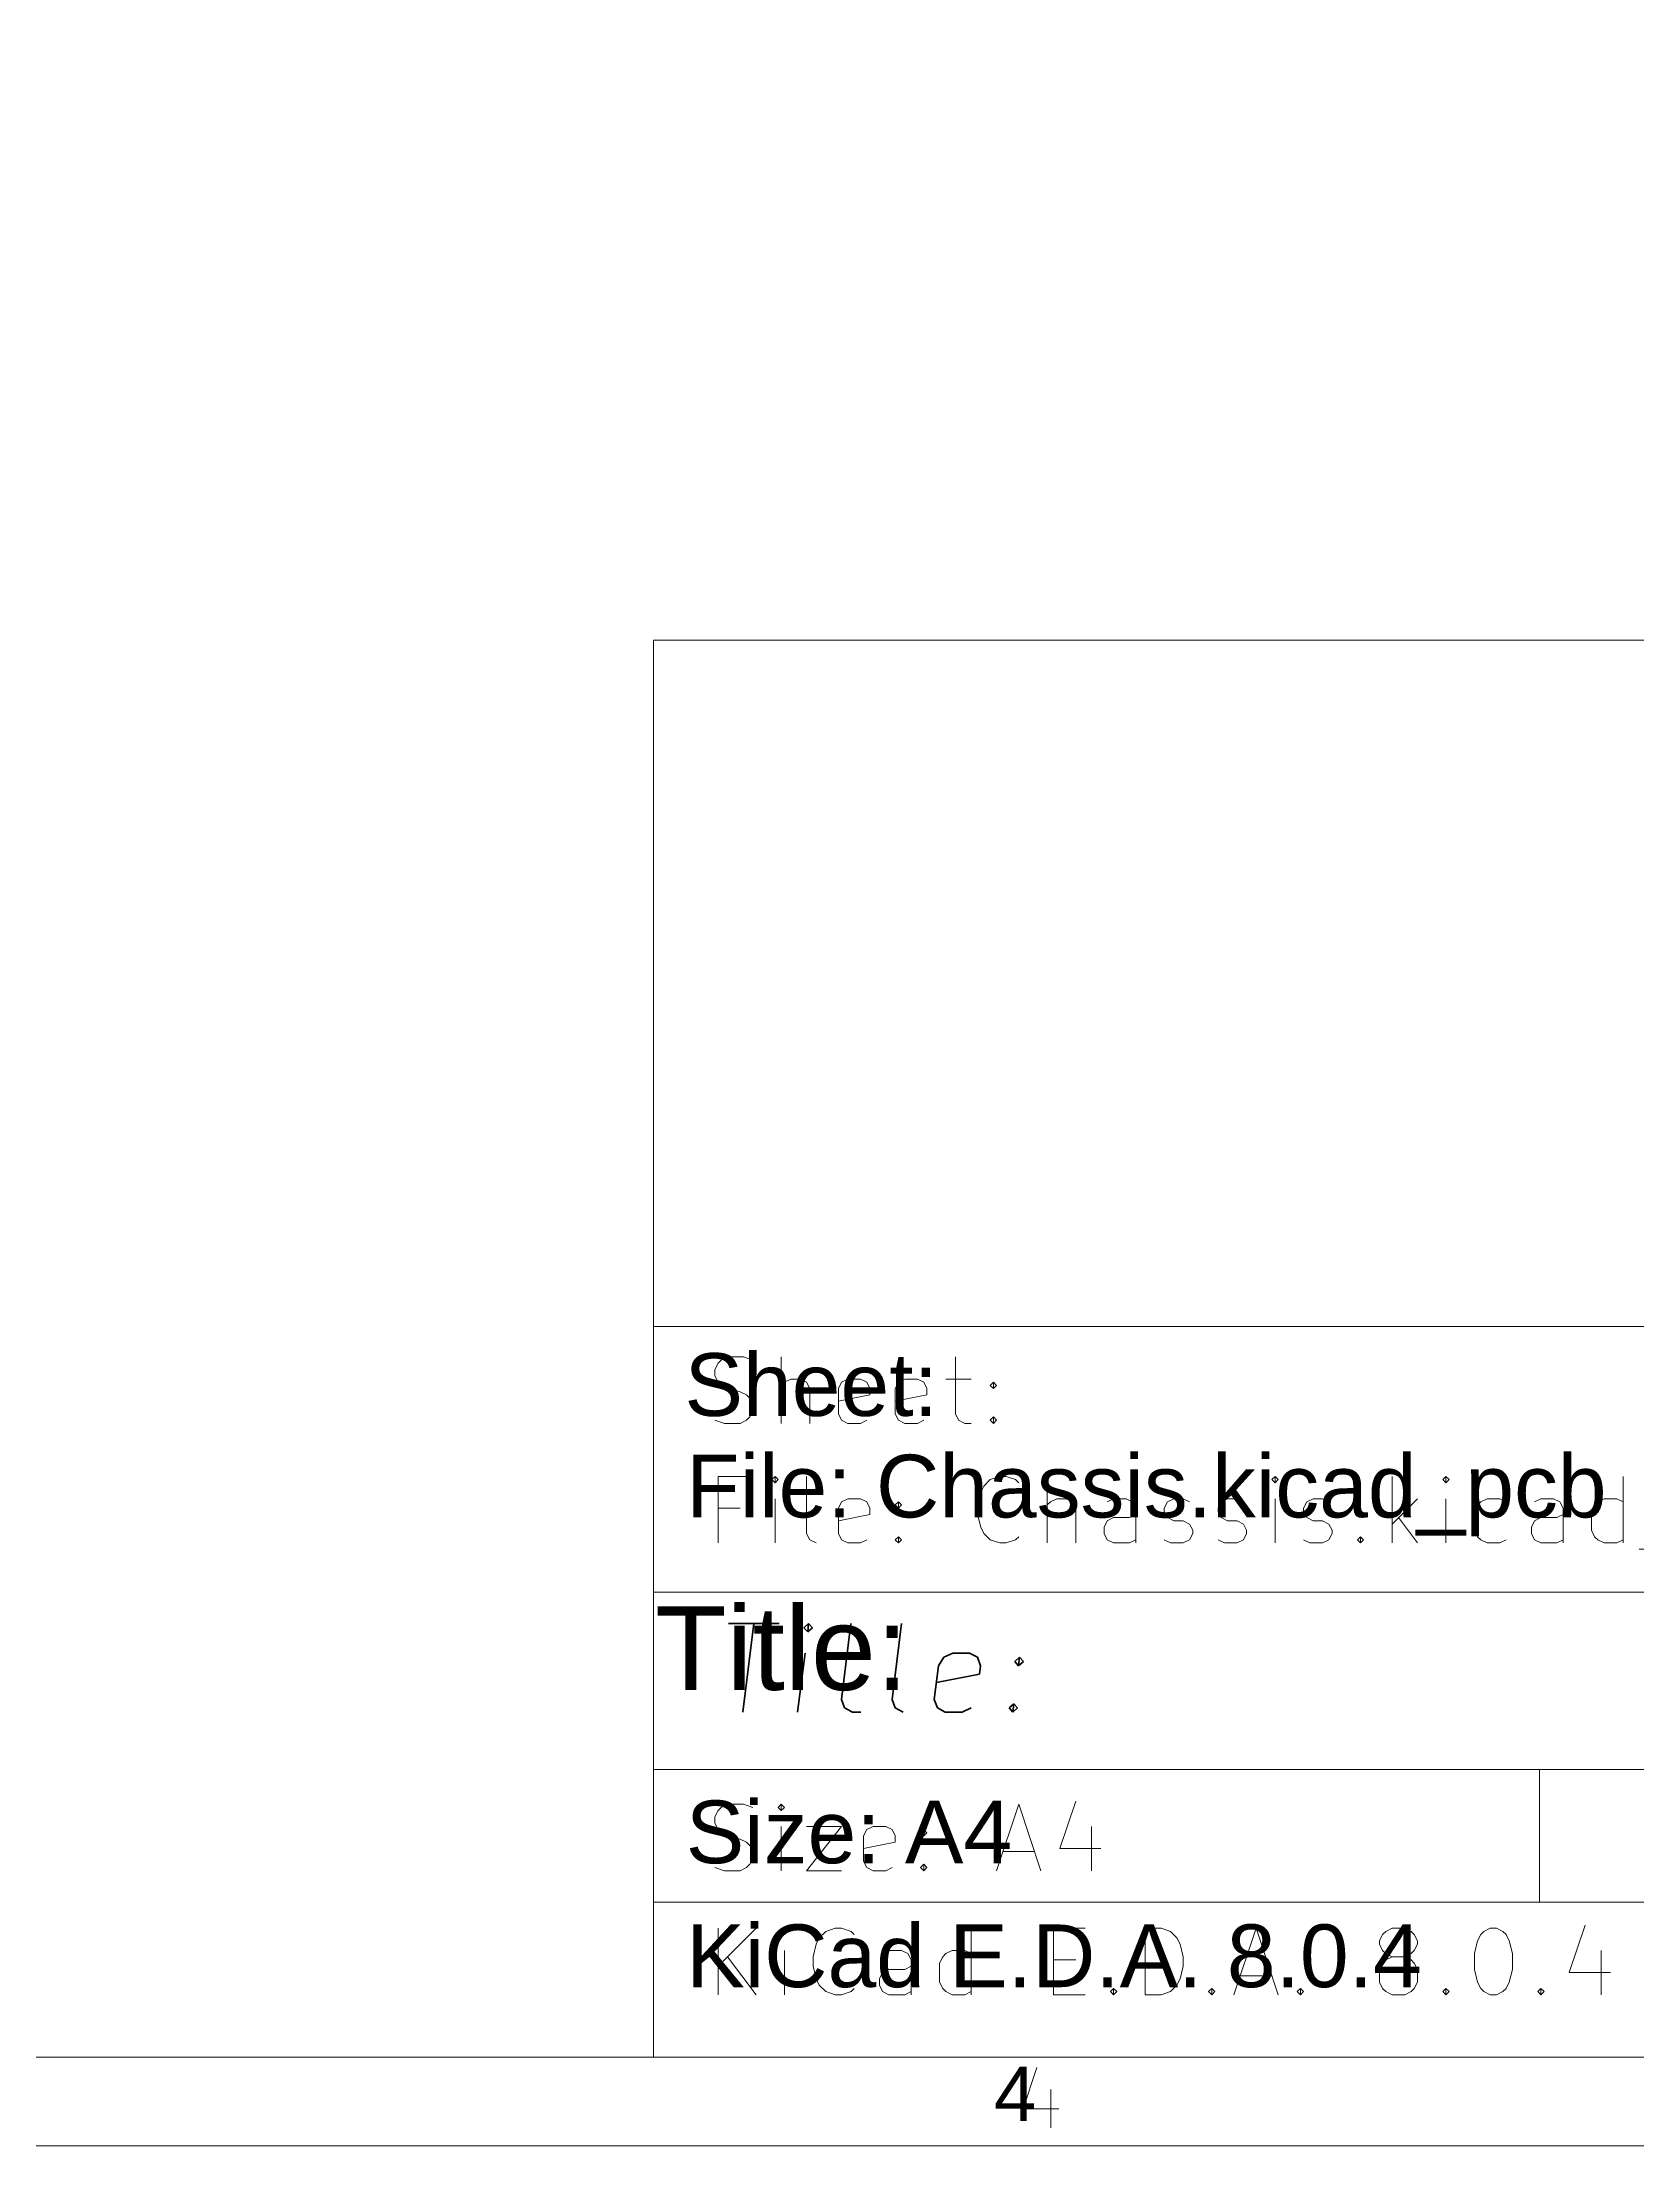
# Model space of a CAD drawing. Extents: x 28 to 814, y 28 to 567.
# Drawn here: x 462.6 to 564.7, y 28.3 to 163 of the extents above; entities that cross this region are included whole.
import ezdxf

# ---------------------------------------------------------------- set-up
doc = ezdxf.new("R2010")
doc.units = 0
doc.header["$MEASUREMENT"] = 0
doc.layers.add('Layer 1', color=7, linetype='Continuous', lineweight=0)

# ---------------------------------------------------------------- blocks, each defined once
blk = doc.blocks.new('Block_20')
at = {"layer": 'Layer 1', "color": 18, "lineweight": 15, "true_color": 0x000000}
for points in [[(526.27, 33.36), (526.27, 33.36), (525.39, 30.73), (525.39, 30.73)], [(527.15, 31.96), (527.15, 31.96), (527.15, 29.5), (527.15, 29.5)], [(525.39, 30.73), (525.39, 30.73), (527.67, 30.73), (527.67, 30.73)]]:
    blk.add_open_spline(points, degree=3, dxfattribs=at)
blk = doc.blocks.new('Block_19')
at = {"layer": 'Layer 1'}
blk.add_blockref('Block_20', (0, 0), dxfattribs=at)
at = {"layer": 'Layer 1', "insert": (523.52, 29.94), "char_height": 0.2, "attachment_point": 7}
blk.add_mtext('\\C18;\\c0;\\FArial|b0|i0|c1;\\H3.478610;\\W1.000000;4', dxfattribs=at)
blk = doc.blocks.new('Block_44')
at = {"layer": 'Layer 1', "color": 18, "lineweight": 15, "true_color": 0x000000}
for points in [[(505.87, 38.02), (505.87, 38.02), (505.87, 42.28), (505.87, 42.28)], [(508.3, 42.28), (508.3, 42.28), (505.87, 39.85), (505.87, 39.85)], [(510.12, 42.28), (510.12, 42.28), (509.91, 42.07), (509.91, 42.07)], [(509.91, 42.07), (509.91, 42.07), (510.12, 41.87), (510.12, 41.87)], [(510.32, 42.07), (510.32, 42.07), (510.12, 42.28), (510.12, 42.28)], [(510.12, 42.28), (510.12, 42.28), (510.12, 41.87), (510.12, 41.87)], [(510.12, 41.87), (510.12, 41.87), (510.32, 42.07), (510.32, 42.07)], [(512.34, 41.67), (512.34, 41.67), (512.75, 42.07), (512.75, 42.07)], [(512.75, 42.07), (512.75, 42.07), (513.36, 42.28), (513.36, 42.28)], [(513.36, 42.28), (513.36, 42.28), (513.76, 42.28), (513.76, 42.28)], [(513.76, 42.28), (513.76, 42.28), (514.37, 42.07), (514.37, 42.07)], [(514.37, 42.07), (514.37, 42.07), (514.57, 41.87), (514.57, 41.87)], [(522.06, 38.02), (522.06, 38.02), (522.06, 42.28), (522.06, 42.28)], [(527.33, 38.02), (527.33, 38.02), (527.33, 42.28), (527.33, 42.28)], [(527.33, 42.28), (527.33, 42.28), (529.35, 42.28), (529.35, 42.28)], [(533.2, 38.02), (533.2, 38.02), (533.2, 42.28), (533.2, 42.28)], [(533.2, 42.28), (533.2, 42.28), (534.21, 42.28), (534.21, 42.28)], [(534.21, 42.28), (534.21, 42.28), (534.82, 42.07), (534.82, 42.07)], [(534.82, 42.07), (534.82, 42.07), (535.22, 41.67), (535.22, 41.67)], [(538.87, 38.02), (538.87, 38.02), (540.29, 42.28), (540.29, 42.28)], [(540.29, 42.28), (540.29, 42.28), (541.7, 38.02), (541.7, 38.02)], [(548.18, 41.47), (548.18, 41.47), (548.38, 41.87), (548.38, 41.87)], [(548.38, 41.87), (548.38, 41.87), (548.59, 42.07), (548.59, 42.07)], [(548.59, 42.07), (548.59, 42.07), (548.99, 42.28), (548.99, 42.28)], [(548.99, 42.28), (548.99, 42.28), (549.8, 42.28), (549.8, 42.28)], [(549.8, 42.28), (549.8, 42.28), (550.21, 42.07), (550.21, 42.07)], [(550.21, 42.07), (550.21, 42.07), (550.41, 41.87), (550.41, 41.87)], [(550.41, 41.87), (550.41, 41.87), (550.61, 41.47), (550.61, 41.47)], [(554.46, 41.47), (554.46, 41.47), (554.66, 41.87), (554.66, 41.87)], [(554.66, 41.87), (554.66, 41.87), (554.86, 42.07), (554.86, 42.07)], [(554.86, 42.07), (554.86, 42.07), (555.27, 42.28), (555.27, 42.28)], [(555.27, 42.28), (555.27, 42.28), (555.67, 42.28), (555.67, 42.28)], [(555.67, 42.28), (555.67, 42.28), (556.08, 42.07), (556.08, 42.07)], [(556.08, 42.07), (556.08, 42.07), (556.28, 41.87), (556.28, 41.87)], [(556.28, 41.87), (556.28, 41.87), (556.48, 41.47), (556.48, 41.47)], [(561.34, 42.48), (561.34, 42.48), (560.33, 39.44), (560.33, 39.44)], [(508.3, 38.02), (508.3, 38.02), (506.47, 40.45), (506.47, 40.45)], [(510.12, 38.02), (510.12, 38.02), (510.12, 40.86), (510.12, 40.86)], [(511.94, 40.45), (511.94, 40.45), (512.14, 41.26), (512.14, 41.26)], [(511.94, 39.85), (511.94, 39.85), (511.94, 40.45), (511.94, 40.45)], [(512.14, 41.26), (512.14, 41.26), (512.34, 41.67), (512.34, 41.67)], [(516.8, 40.86), (516.8, 40.86), (516.39, 40.66), (516.39, 40.66)], [(517.61, 40.86), (517.61, 40.86), (516.8, 40.86), (516.8, 40.86)], [(518.01, 40.66), (518.01, 40.66), (517.61, 40.86), (517.61, 40.86)], [(518.22, 40.25), (518.22, 40.25), (518.01, 40.66), (518.01, 40.66)], [(520.04, 40.05), (520.04, 40.05), (520.24, 40.45), (520.24, 40.45)], [(520.24, 40.45), (520.24, 40.45), (520.44, 40.66), (520.44, 40.66)], [(520.44, 40.66), (520.44, 40.66), (520.85, 40.86), (520.85, 40.86)], [(520.85, 40.86), (520.85, 40.86), (521.66, 40.86), (521.66, 40.86)], [(521.66, 40.86), (521.66, 40.86), (522.06, 40.66), (522.06, 40.66)], [(535.22, 41.67), (535.22, 41.67), (535.43, 41.26), (535.43, 41.26)], [(535.43, 41.26), (535.43, 41.26), (535.63, 40.45), (535.63, 40.45)], [(535.63, 40.45), (535.63, 40.45), (535.63, 39.85), (535.63, 39.85)], [(548.18, 41.26), (548.18, 41.26), (548.18, 41.47), (548.18, 41.47)], [(548.38, 40.86), (548.38, 40.86), (548.18, 41.26), (548.18, 41.26)], [(548.59, 40.66), (548.59, 40.66), (548.38, 40.86), (548.38, 40.86)], [(548.99, 40.45), (548.99, 40.45), (548.59, 40.66), (548.59, 40.66)], [(548.99, 40.45), (548.99, 40.45), (548.59, 40.25), (548.59, 40.25)], [(549.8, 40.45), (549.8, 40.45), (548.99, 40.45), (548.99, 40.45)], [(550.21, 40.66), (550.21, 40.66), (549.8, 40.45), (549.8, 40.45)], [(550.21, 40.25), (550.21, 40.25), (549.8, 40.45), (549.8, 40.45)], [(550.41, 40.86), (550.41, 40.86), (550.21, 40.66), (550.21, 40.66)], [(550.61, 41.26), (550.61, 41.26), (550.41, 40.86), (550.41, 40.86)], [(550.61, 41.47), (550.61, 41.47), (550.61, 41.26), (550.61, 41.26)], [(554.26, 40.66), (554.26, 40.66), (554.46, 41.47), (554.46, 41.47)], [(554.26, 39.64), (554.26, 39.64), (554.26, 40.66), (554.26, 40.66)], [(556.48, 41.47), (556.48, 41.47), (556.69, 40.66), (556.69, 40.66)], [(556.69, 40.66), (556.69, 40.66), (556.69, 39.64), (556.69, 39.64)], [(562.36, 40.86), (562.36, 40.86), (562.36, 38.02), (562.36, 38.02)], [(512.14, 39.04), (512.14, 39.04), (511.94, 39.85), (511.94, 39.85)], [(516.19, 39.04), (516.19, 39.04), (516.39, 39.44), (516.39, 39.44)], [(516.39, 39.44), (516.39, 39.44), (516.8, 39.64), (516.8, 39.64)], [(516.8, 39.64), (516.8, 39.64), (517.81, 39.64), (517.81, 39.64)], [(517.81, 39.64), (517.81, 39.64), (518.22, 39.85), (518.22, 39.85)], [(518.22, 38.02), (518.22, 38.02), (518.22, 40.25), (518.22, 40.25)], [(520.04, 38.83), (520.04, 38.83), (520.04, 40.05), (520.04, 40.05)], [(527.33, 40.25), (527.33, 40.25), (528.75, 40.25), (528.75, 40.25)], [(535.63, 39.85), (535.63, 39.85), (535.43, 39.04), (535.43, 39.04)], [(539.27, 39.24), (539.27, 39.24), (541.3, 39.24), (541.3, 39.24)], [(548.38, 40.05), (548.38, 40.05), (548.18, 39.64), (548.18, 39.64)], [(548.18, 39.64), (548.18, 39.64), (548.18, 38.83), (548.18, 38.83)], [(548.59, 40.25), (548.59, 40.25), (548.38, 40.05), (548.38, 40.05)], [(550.41, 40.05), (550.41, 40.05), (550.21, 40.25), (550.21, 40.25)], [(550.61, 39.64), (550.61, 39.64), (550.41, 40.05), (550.41, 40.05)], [(550.61, 38.83), (550.61, 38.83), (550.61, 39.64), (550.61, 39.64)], [(554.46, 38.83), (554.46, 38.83), (554.26, 39.64), (554.26, 39.64)], [(556.69, 39.64), (556.69, 39.64), (556.48, 38.83), (556.48, 38.83)], [(560.33, 39.44), (560.33, 39.44), (562.96, 39.44), (562.96, 39.44)], [(512.34, 38.63), (512.34, 38.63), (512.14, 39.04), (512.14, 39.04)], [(512.75, 38.23), (512.75, 38.23), (512.34, 38.63), (512.34, 38.63)], [(513.36, 38.02), (513.36, 38.02), (512.75, 38.23), (512.75, 38.23)], [(513.76, 38.02), (513.76, 38.02), (513.36, 38.02), (513.36, 38.02)], [(514.37, 38.23), (514.37, 38.23), (513.76, 38.02), (513.76, 38.02)], [(514.57, 38.43), (514.57, 38.43), (514.37, 38.23), (514.37, 38.23)], [(516.19, 38.63), (516.19, 38.63), (516.19, 39.04), (516.19, 39.04)], [(516.39, 38.23), (516.39, 38.23), (516.19, 38.63), (516.19, 38.63)], [(516.8, 38.02), (516.8, 38.02), (516.39, 38.23), (516.39, 38.23)], [(517.81, 38.02), (517.81, 38.02), (516.8, 38.02), (516.8, 38.02)], [(518.22, 38.23), (518.22, 38.23), (517.81, 38.02), (517.81, 38.02)], [(520.24, 38.43), (520.24, 38.43), (520.04, 38.83), (520.04, 38.83)], [(520.44, 38.23), (520.44, 38.23), (520.24, 38.43), (520.24, 38.43)], [(520.85, 38.02), (520.85, 38.02), (520.44, 38.23), (520.44, 38.23)], [(521.66, 38.02), (521.66, 38.02), (520.85, 38.02), (520.85, 38.02)], [(522.06, 38.23), (522.06, 38.23), (521.66, 38.02), (521.66, 38.02)], [(529.35, 38.02), (529.35, 38.02), (527.33, 38.02), (527.33, 38.02)], [(530.97, 38.23), (530.97, 38.23), (531.17, 38.43), (531.17, 38.43)], [(531.17, 38.02), (531.17, 38.02), (530.97, 38.23), (530.97, 38.23)], [(531.17, 38.43), (531.17, 38.43), (531.38, 38.23), (531.38, 38.23)], [(531.17, 38.43), (531.17, 38.43), (531.17, 38.02), (531.17, 38.02)], [(531.38, 38.23), (531.38, 38.23), (531.17, 38.02), (531.17, 38.02)], [(534.21, 38.02), (534.21, 38.02), (533.2, 38.02), (533.2, 38.02)], [(534.82, 38.23), (534.82, 38.23), (534.21, 38.02), (534.21, 38.02)], [(535.22, 38.63), (535.22, 38.63), (534.82, 38.23), (534.82, 38.23)], [(535.43, 39.04), (535.43, 39.04), (535.22, 38.63), (535.22, 38.63)], [(537.25, 38.23), (537.25, 38.23), (537.45, 38.43), (537.45, 38.43)], [(537.45, 38.02), (537.45, 38.02), (537.25, 38.23), (537.25, 38.23)], [(537.45, 38.43), (537.45, 38.43), (537.65, 38.23), (537.65, 38.23)], [(537.45, 38.43), (537.45, 38.43), (537.45, 38.02), (537.45, 38.02)], [(537.65, 38.23), (537.65, 38.23), (537.45, 38.02), (537.45, 38.02)], [(542.92, 38.23), (542.92, 38.23), (543.12, 38.43), (543.12, 38.43)], [(543.12, 38.02), (543.12, 38.02), (542.92, 38.23), (542.92, 38.23)], [(543.12, 38.43), (543.12, 38.43), (543.32, 38.23), (543.32, 38.23)], [(543.12, 38.43), (543.12, 38.43), (543.12, 38.02), (543.12, 38.02)], [(543.32, 38.23), (543.32, 38.23), (543.12, 38.02), (543.12, 38.02)], [(548.18, 38.83), (548.18, 38.83), (548.38, 38.43), (548.38, 38.43)], [(548.38, 38.43), (548.38, 38.43), (548.59, 38.23), (548.59, 38.23)], [(548.59, 38.23), (548.59, 38.23), (548.99, 38.02), (548.99, 38.02)], [(548.99, 38.02), (548.99, 38.02), (549.8, 38.02), (549.8, 38.02)], [(549.8, 38.02), (549.8, 38.02), (550.21, 38.23), (550.21, 38.23)], [(550.21, 38.23), (550.21, 38.23), (550.41, 38.43), (550.41, 38.43)], [(550.41, 38.43), (550.41, 38.43), (550.61, 38.83), (550.61, 38.83)], [(552.23, 38.23), (552.23, 38.23), (552.43, 38.43), (552.43, 38.43)], [(552.43, 38.02), (552.43, 38.02), (552.23, 38.23), (552.23, 38.23)], [(552.43, 38.43), (552.43, 38.43), (552.64, 38.23), (552.64, 38.23)], [(552.43, 38.43), (552.43, 38.43), (552.43, 38.02), (552.43, 38.02)], [(552.64, 38.23), (552.64, 38.23), (552.43, 38.02), (552.43, 38.02)], [(554.66, 38.43), (554.66, 38.43), (554.46, 38.83), (554.46, 38.83)], [(554.86, 38.23), (554.86, 38.23), (554.66, 38.43), (554.66, 38.43)], [(555.27, 38.02), (555.27, 38.02), (554.86, 38.23), (554.86, 38.23)], [(555.67, 38.02), (555.67, 38.02), (555.27, 38.02), (555.27, 38.02)], [(556.08, 38.23), (556.08, 38.23), (555.67, 38.02), (555.67, 38.02)], [(556.28, 38.43), (556.28, 38.43), (556.08, 38.23), (556.08, 38.23)], [(556.48, 38.83), (556.48, 38.83), (556.28, 38.43), (556.28, 38.43)], [(558.31, 38.23), (558.31, 38.23), (558.51, 38.43), (558.51, 38.43)], [(558.51, 38.02), (558.51, 38.02), (558.31, 38.23), (558.31, 38.23)], [(558.51, 38.43), (558.51, 38.43), (558.71, 38.23), (558.71, 38.23)], [(558.51, 38.43), (558.51, 38.43), (558.51, 38.02), (558.51, 38.02)], [(558.71, 38.23), (558.71, 38.23), (558.51, 38.02), (558.51, 38.02)]]:
    blk.add_open_spline(points, degree=3, dxfattribs=at)
blk = doc.blocks.new('Block_43')
at = {"layer": 'Layer 1'}
blk.add_blockref('Block_44', (0, 0), dxfattribs=at)
at = {"layer": 'Layer 1', "insert": (503.83, 38.45), "char_height": 0.2, "attachment_point": 7}
blk.add_mtext('\\C18;\\c0;\\FArial|b0|i0|c1;\\H4.013858;\\W1.000000;KiCad E.D.A. 8.0.4', dxfattribs=at)
blk = doc.blocks.new('Block_48')
at = {"layer": 'Layer 1', "color": 18, "lineweight": 15, "true_color": 0x000000}
for points in [[(505.87, 49.81), (505.87, 49.81), (506.07, 50.01), (506.07, 50.01)], [(506.07, 50.01), (506.07, 50.01), (506.47, 50.21), (506.47, 50.21)], [(506.47, 50.21), (506.47, 50.21), (507.49, 50.21), (507.49, 50.21)], [(507.49, 50.21), (507.49, 50.21), (508.09, 50.01), (508.09, 50.01)], [(509.91, 50.21), (509.91, 50.21), (509.71, 50.01), (509.71, 50.01)], [(509.71, 50.01), (509.71, 50.01), (509.91, 49.81), (509.91, 49.81)], [(510.12, 50.01), (510.12, 50.01), (509.91, 50.21), (509.91, 50.21)], [(509.91, 50.21), (509.91, 50.21), (509.91, 49.81), (509.91, 49.81)], [(509.91, 49.81), (509.91, 49.81), (510.12, 50.01), (510.12, 50.01)], [(523.68, 45.96), (523.68, 45.96), (525.1, 50.21), (525.1, 50.21)], [(525.1, 50.21), (525.1, 50.21), (526.52, 45.96), (526.52, 45.96)], [(528.75, 50.42), (528.75, 50.42), (527.73, 47.38), (527.73, 47.38)], [(505.66, 49.4), (505.66, 49.4), (505.87, 49.81), (505.87, 49.81)], [(505.66, 49), (505.66, 49), (505.66, 49.4), (505.66, 49.4)], [(505.87, 48.59), (505.87, 48.59), (505.66, 49), (505.66, 49)], [(506.07, 48.39), (506.07, 48.39), (505.87, 48.59), (505.87, 48.59)], [(509.91, 45.96), (509.91, 45.96), (509.91, 48.8), (509.91, 48.8)], [(511.53, 48.8), (511.53, 48.8), (513.76, 48.8), (513.76, 48.8)], [(513.76, 48.8), (513.76, 48.8), (511.53, 45.96), (511.53, 45.96)], [(515.18, 48.19), (515.18, 48.19), (515.38, 48.59), (515.38, 48.59)], [(515.38, 48.59), (515.38, 48.59), (515.79, 48.8), (515.79, 48.8)], [(515.79, 48.8), (515.79, 48.8), (516.6, 48.8), (516.6, 48.8)], [(516.6, 48.8), (516.6, 48.8), (517, 48.59), (517, 48.59)], [(517, 48.59), (517, 48.59), (517.2, 48.19), (517.2, 48.19)], [(518.82, 48.39), (518.82, 48.39), (519.03, 48.59), (519.03, 48.59)], [(519.03, 48.59), (519.03, 48.59), (519.23, 48.39), (519.23, 48.39)], [(519.03, 48.59), (519.03, 48.59), (519.03, 48.19), (519.03, 48.19)], [(529.76, 48.8), (529.76, 48.8), (529.76, 45.96), (529.76, 45.96)], [(506.47, 48.19), (506.47, 48.19), (506.07, 48.39), (506.07, 48.39)], [(507.28, 47.99), (507.28, 47.99), (506.47, 48.19), (506.47, 48.19)], [(507.69, 47.78), (507.69, 47.78), (507.28, 47.99), (507.28, 47.99)], [(507.89, 47.58), (507.89, 47.58), (507.69, 47.78), (507.69, 47.78)], [(508.09, 47.18), (508.09, 47.18), (507.89, 47.58), (507.89, 47.58)], [(508.09, 46.77), (508.09, 46.77), (508.09, 47.18), (508.09, 47.18)], [(515.18, 46.57), (515.18, 46.57), (515.18, 48.19), (515.18, 48.19)], [(517.2, 47.78), (517.2, 47.78), (515.18, 47.38), (515.18, 47.38)], [(517.2, 48.19), (517.2, 48.19), (517.2, 47.78), (517.2, 47.78)], [(519.03, 48.19), (519.03, 48.19), (518.82, 48.39), (518.82, 48.39)], [(519.23, 48.39), (519.23, 48.39), (519.03, 48.19), (519.03, 48.19)], [(524.09, 47.18), (524.09, 47.18), (526.11, 47.18), (526.11, 47.18)], [(527.73, 47.38), (527.73, 47.38), (530.36, 47.38), (530.36, 47.38)], [(505.66, 46.16), (505.66, 46.16), (506.27, 45.96), (506.27, 45.96)], [(506.27, 45.96), (506.27, 45.96), (507.28, 45.96), (507.28, 45.96)], [(507.28, 45.96), (507.28, 45.96), (507.69, 46.16), (507.69, 46.16)], [(507.69, 46.16), (507.69, 46.16), (507.89, 46.37), (507.89, 46.37)], [(507.89, 46.37), (507.89, 46.37), (508.09, 46.77), (508.09, 46.77)], [(511.53, 45.96), (511.53, 45.96), (513.76, 45.96), (513.76, 45.96)], [(515.38, 46.16), (515.38, 46.16), (515.18, 46.57), (515.18, 46.57)], [(515.79, 45.96), (515.79, 45.96), (515.38, 46.16), (515.38, 46.16)], [(516.6, 45.96), (516.6, 45.96), (515.79, 45.96), (515.79, 45.96)], [(517, 46.16), (517, 46.16), (516.6, 45.96), (516.6, 45.96)], [(518.82, 46.16), (518.82, 46.16), (519.03, 46.37), (519.03, 46.37)], [(519.03, 45.96), (519.03, 45.96), (518.82, 46.16), (518.82, 46.16)], [(519.03, 46.37), (519.03, 46.37), (519.23, 46.16), (519.23, 46.16)], [(519.03, 46.37), (519.03, 46.37), (519.03, 45.96), (519.03, 45.96)], [(519.23, 46.16), (519.23, 46.16), (519.03, 45.96), (519.03, 45.96)]]:
    blk.add_open_spline(points, degree=3, dxfattribs=at)
blk = doc.blocks.new('Block_47')
at = {"layer": 'Layer 1'}
blk.add_blockref('Block_48', (0, 0), dxfattribs=at)
at = {"layer": 'Layer 1', "insert": (503.8, 46.38), "char_height": 0.2, "attachment_point": 7}
blk.add_mtext('\\C18;\\c0;\\FArial|b0|i0|c1;\\H4.013858;\\W1.000000;Size: A4', dxfattribs=at)
blk = doc.blocks.new('Block_52')
at = {"layer": 'Layer 1', "color": 18, "lineweight": 40, "true_color": 0x000000}
for points in [[(506.53, 61.78), (506.53, 61.78), (509.77, 61.78), (509.77, 61.78)], [(507.45, 56.11), (507.45, 56.11), (508.15, 61.78), (508.15, 61.78)], [(511.66, 61.78), (511.66, 61.78), (511.36, 61.51), (511.36, 61.51)], [(511.36, 61.51), (511.36, 61.51), (511.6, 61.24), (511.6, 61.24)], [(511.66, 61.78), (511.66, 61.78), (511.6, 61.24), (511.6, 61.24)], [(511.6, 61.24), (511.6, 61.24), (511.9, 61.51), (511.9, 61.51)], [(511.9, 61.51), (511.9, 61.51), (511.66, 61.78), (511.66, 61.78)], [(514.36, 61.78), (514.36, 61.78), (513.76, 56.92), (513.76, 56.92)], [(517, 56.92), (517, 56.92), (517.6, 61.78), (517.6, 61.78)], [(510.95, 56.11), (510.95, 56.11), (511.43, 59.89), (511.43, 59.89)], [(513.32, 59.89), (513.32, 59.89), (515.48, 59.89), (515.48, 59.89)], [(519.96, 59.08), (519.96, 59.08), (520.3, 59.62), (520.3, 59.62)], [(520.3, 59.62), (520.3, 59.62), (520.88, 59.89), (520.88, 59.89)], [(520.88, 59.89), (520.88, 59.89), (521.96, 59.89), (521.96, 59.89)], [(521.96, 59.89), (521.96, 59.89), (522.46, 59.62), (522.46, 59.62)], [(522.46, 59.62), (522.46, 59.62), (522.66, 59.08), (522.66, 59.08)], [(524.86, 59.35), (524.86, 59.35), (525.16, 59.62), (525.16, 59.62)], [(525.09, 59.08), (525.09, 59.08), (524.86, 59.35), (524.86, 59.35)], [(525.16, 59.62), (525.16, 59.62), (525.09, 59.08), (525.09, 59.08)], [(525.4, 59.35), (525.4, 59.35), (525.09, 59.08), (525.09, 59.08)], [(525.16, 59.62), (525.16, 59.62), (525.4, 59.35), (525.4, 59.35)], [(519.69, 56.92), (519.69, 56.92), (519.96, 59.08), (519.96, 59.08)], [(522.6, 58.54), (522.6, 58.54), (519.83, 58), (519.83, 58)], [(522.66, 59.08), (522.66, 59.08), (522.6, 58.54), (522.6, 58.54)], [(513.76, 56.92), (513.76, 56.92), (513.96, 56.38), (513.96, 56.38)], [(517.2, 56.38), (517.2, 56.38), (517, 56.92), (517, 56.92)], [(519.9, 56.38), (519.9, 56.38), (519.69, 56.92), (519.69, 56.92)], [(524.49, 56.38), (524.49, 56.38), (524.79, 56.65), (524.79, 56.65)], [(524.79, 56.65), (524.79, 56.65), (524.72, 56.11), (524.72, 56.11)], [(524.79, 56.65), (524.79, 56.65), (525.03, 56.38), (525.03, 56.38)], [(513.96, 56.38), (513.96, 56.38), (514.46, 56.11), (514.46, 56.11)], [(514.46, 56.11), (514.46, 56.11), (515, 56.11), (515, 56.11)], [(517.7, 56.11), (517.7, 56.11), (517.2, 56.38), (517.2, 56.38)], [(520.4, 56.11), (520.4, 56.11), (519.9, 56.38), (519.9, 56.38)], [(521.48, 56.11), (521.48, 56.11), (520.4, 56.11), (520.4, 56.11)], [(522.06, 56.38), (522.06, 56.38), (521.48, 56.11), (521.48, 56.11)], [(524.72, 56.11), (524.72, 56.11), (524.49, 56.38), (524.49, 56.38)], [(525.03, 56.38), (525.03, 56.38), (524.72, 56.11), (524.72, 56.11)]]:
    blk.add_open_spline(points, degree=3, dxfattribs=at)
blk = doc.blocks.new('Block_51')
at = {"layer": 'Layer 1'}
blk.add_blockref('Block_52', (0, 0), dxfattribs=at)
at = {"layer": 'Layer 1', "insert": (501.84, 57.45), "char_height": 0.2, "attachment_point": 7}
blk.add_mtext('\\C18;\\c0;\\FArial|b0|i0|c1;\\H5.351878;\\W1.000000;Title:', dxfattribs=at)
blk = doc.blocks.new('Block_54')
at = {"layer": 'Layer 1', "color": 18, "lineweight": 15, "true_color": 0x000000}
for points in [[(505.87, 66.94), (505.87, 66.94), (505.87, 71.19), (505.87, 71.19)], [(505.87, 71.19), (505.87, 71.19), (507.89, 71.19), (507.89, 71.19)], [(509.51, 71.19), (509.51, 71.19), (509.31, 70.99), (509.31, 70.99)], [(509.31, 70.99), (509.31, 70.99), (509.51, 70.78), (509.51, 70.78)], [(509.71, 70.99), (509.71, 70.99), (509.51, 71.19), (509.51, 71.19)], [(509.51, 71.19), (509.51, 71.19), (509.51, 70.78), (509.51, 70.78)], [(509.51, 70.78), (509.51, 70.78), (509.71, 70.99), (509.71, 70.99)], [(511.53, 67.54), (511.53, 67.54), (511.53, 71.19), (511.53, 71.19)], [(522.47, 69.37), (522.47, 69.37), (522.67, 70.18), (522.67, 70.18)], [(522.67, 70.18), (522.67, 70.18), (522.87, 70.58), (522.87, 70.58)], [(522.87, 70.58), (522.87, 70.58), (523.28, 70.99), (523.28, 70.99)], [(523.28, 70.99), (523.28, 70.99), (523.89, 71.19), (523.89, 71.19)], [(523.89, 71.19), (523.89, 71.19), (524.29, 71.19), (524.29, 71.19)], [(524.29, 71.19), (524.29, 71.19), (524.9, 70.99), (524.9, 70.99)], [(524.9, 70.99), (524.9, 70.99), (525.1, 70.78), (525.1, 70.78)], [(526.92, 66.94), (526.92, 66.94), (526.92, 71.19), (526.92, 71.19)], [(541.5, 71.19), (541.5, 71.19), (541.3, 70.99), (541.3, 70.99)], [(541.3, 70.99), (541.3, 70.99), (541.5, 70.78), (541.5, 70.78)], [(541.7, 70.99), (541.7, 70.99), (541.5, 71.19), (541.5, 71.19)], [(541.5, 71.19), (541.5, 71.19), (541.5, 70.78), (541.5, 70.78)], [(541.5, 70.78), (541.5, 70.78), (541.7, 70.99), (541.7, 70.99)], [(548.99, 66.94), (548.99, 66.94), (548.99, 71.19), (548.99, 71.19)], [(552.43, 71.19), (552.43, 71.19), (552.23, 70.99), (552.23, 70.99)], [(552.23, 70.99), (552.23, 70.99), (552.43, 70.78), (552.43, 70.78)], [(552.64, 70.99), (552.64, 70.99), (552.43, 71.19), (552.43, 71.19)], [(552.43, 71.19), (552.43, 71.19), (552.43, 70.78), (552.43, 70.78)], [(552.43, 70.78), (552.43, 70.78), (552.64, 70.99), (552.64, 70.99)], [(563.77, 66.94), (563.77, 66.94), (563.77, 71.19), (563.77, 71.19)], [(576.53, 66.94), (576.53, 66.94), (576.53, 71.19), (576.53, 71.19)], [(507.28, 69.16), (507.28, 69.16), (505.87, 69.16), (505.87, 69.16)], [(509.51, 66.94), (509.51, 66.94), (509.51, 69.77), (509.51, 69.77)], [(513.56, 69.16), (513.56, 69.16), (513.76, 69.57), (513.76, 69.57)], [(513.56, 67.54), (513.56, 67.54), (513.56, 69.16), (513.56, 69.16)], [(515.58, 68.76), (515.58, 68.76), (513.56, 68.35), (513.56, 68.35)], [(513.76, 69.57), (513.76, 69.57), (514.17, 69.77), (514.17, 69.77)], [(514.17, 69.77), (514.17, 69.77), (514.98, 69.77), (514.98, 69.77)], [(514.98, 69.77), (514.98, 69.77), (515.38, 69.57), (515.38, 69.57)], [(515.38, 69.57), (515.38, 69.57), (515.58, 69.16), (515.58, 69.16)], [(515.58, 69.16), (515.58, 69.16), (515.58, 68.76), (515.58, 68.76)], [(517.2, 69.37), (517.2, 69.37), (517.41, 69.57), (517.41, 69.57)], [(517.41, 69.16), (517.41, 69.16), (517.2, 69.37), (517.2, 69.37)], [(517.41, 69.57), (517.41, 69.57), (517.61, 69.37), (517.61, 69.37)], [(517.41, 69.57), (517.41, 69.57), (517.41, 69.16), (517.41, 69.16)], [(517.61, 69.37), (517.61, 69.37), (517.41, 69.16), (517.41, 69.16)], [(522.47, 68.76), (522.47, 68.76), (522.47, 69.37), (522.47, 69.37)], [(522.67, 67.95), (522.67, 67.95), (522.47, 68.76), (522.47, 68.76)], [(527.13, 69.57), (527.13, 69.57), (526.92, 69.37), (526.92, 69.37)], [(527.53, 69.77), (527.53, 69.77), (527.13, 69.57), (527.13, 69.57)], [(528.14, 69.77), (528.14, 69.77), (527.53, 69.77), (527.53, 69.77)], [(528.54, 69.57), (528.54, 69.57), (528.14, 69.77), (528.14, 69.77)], [(528.75, 69.16), (528.75, 69.16), (528.54, 69.57), (528.54, 69.57)], [(528.75, 66.94), (528.75, 66.94), (528.75, 69.16), (528.75, 69.16)], [(531.17, 69.77), (531.17, 69.77), (530.77, 69.57), (530.77, 69.57)], [(531.98, 69.77), (531.98, 69.77), (531.17, 69.77), (531.17, 69.77)], [(532.39, 69.57), (532.39, 69.57), (531.98, 69.77), (531.98, 69.77)], [(532.19, 68.56), (532.19, 68.56), (532.59, 68.76), (532.59, 68.76)], [(532.59, 69.16), (532.59, 69.16), (532.39, 69.57), (532.39, 69.57)], [(532.59, 66.94), (532.59, 66.94), (532.59, 69.16), (532.59, 69.16)], [(534.41, 69.16), (534.41, 69.16), (534.62, 69.57), (534.62, 69.57)], [(534.41, 68.96), (534.41, 68.96), (534.41, 69.16), (534.41, 69.16)], [(534.62, 68.56), (534.62, 68.56), (534.41, 68.96), (534.41, 68.96)], [(534.62, 69.57), (534.62, 69.57), (535.02, 69.77), (535.02, 69.77)], [(535.02, 69.77), (535.02, 69.77), (535.63, 69.77), (535.63, 69.77)], [(535.63, 69.77), (535.63, 69.77), (536.03, 69.57), (536.03, 69.57)], [(537.86, 69.16), (537.86, 69.16), (538.06, 69.57), (538.06, 69.57)], [(537.86, 68.96), (537.86, 68.96), (537.86, 69.16), (537.86, 69.16)], [(538.06, 68.56), (538.06, 68.56), (537.86, 68.96), (537.86, 68.96)], [(538.06, 69.57), (538.06, 69.57), (538.46, 69.77), (538.46, 69.77)], [(538.46, 69.77), (538.46, 69.77), (539.07, 69.77), (539.07, 69.77)], [(539.07, 69.77), (539.07, 69.77), (539.48, 69.57), (539.48, 69.57)], [(541.5, 66.94), (541.5, 66.94), (541.5, 69.77), (541.5, 69.77)], [(543.32, 69.16), (543.32, 69.16), (543.53, 69.57), (543.53, 69.57)], [(543.32, 68.96), (543.32, 68.96), (543.32, 69.16), (543.32, 69.16)], [(543.53, 68.56), (543.53, 68.56), (543.32, 68.96), (543.32, 68.96)], [(543.53, 69.57), (543.53, 69.57), (543.93, 69.77), (543.93, 69.77)], [(543.93, 69.77), (543.93, 69.77), (544.54, 69.77), (544.54, 69.77)], [(544.54, 69.77), (544.54, 69.77), (544.94, 69.57), (544.94, 69.57)], [(550.61, 69.77), (550.61, 69.77), (548.99, 68.15), (548.99, 68.15)], [(552.43, 66.94), (552.43, 66.94), (552.43, 69.77), (552.43, 69.77)], [(554.26, 68.96), (554.26, 68.96), (554.46, 69.37), (554.46, 69.37)], [(554.26, 67.75), (554.26, 67.75), (554.26, 68.96), (554.26, 68.96)], [(554.46, 69.37), (554.46, 69.37), (554.66, 69.57), (554.66, 69.57)], [(554.66, 69.57), (554.66, 69.57), (555.07, 69.77), (555.07, 69.77)], [(555.07, 69.77), (555.07, 69.77), (555.88, 69.77), (555.88, 69.77)], [(555.88, 69.77), (555.88, 69.77), (556.28, 69.57), (556.28, 69.57)], [(558.51, 69.77), (558.51, 69.77), (558.1, 69.57), (558.1, 69.57)], [(559.32, 69.77), (559.32, 69.77), (558.51, 69.77), (558.51, 69.77)], [(559.72, 69.57), (559.72, 69.57), (559.32, 69.77), (559.32, 69.77)], [(559.52, 68.56), (559.52, 68.56), (559.93, 68.76), (559.93, 68.76)], [(559.93, 69.16), (559.93, 69.16), (559.72, 69.57), (559.72, 69.57)], [(559.93, 66.94), (559.93, 66.94), (559.93, 69.16), (559.93, 69.16)], [(561.75, 68.96), (561.75, 68.96), (561.95, 69.37), (561.95, 69.37)], [(561.75, 67.75), (561.75, 67.75), (561.75, 68.96), (561.75, 68.96)], [(561.95, 69.37), (561.95, 69.37), (562.15, 69.57), (562.15, 69.57)], [(562.15, 69.57), (562.15, 69.57), (562.56, 69.77), (562.56, 69.77)], [(562.56, 69.77), (562.56, 69.77), (563.37, 69.77), (563.37, 69.77)], [(563.37, 69.77), (563.37, 69.77), (563.77, 69.57), (563.77, 69.57)], [(569.04, 69.77), (569.04, 69.77), (569.04, 65.52), (569.04, 65.52)], [(569.04, 69.57), (569.04, 69.57), (569.44, 69.77), (569.44, 69.77)], [(569.44, 69.77), (569.44, 69.77), (570.25, 69.77), (570.25, 69.77)], [(570.25, 69.77), (570.25, 69.77), (570.66, 69.57), (570.66, 69.57)], [(570.66, 69.57), (570.66, 69.57), (570.86, 69.37), (570.86, 69.37)], [(570.86, 69.37), (570.86, 69.37), (571.06, 68.96), (571.06, 68.96)], [(571.06, 68.96), (571.06, 68.96), (571.06, 67.75), (571.06, 67.75)], [(572.68, 68.96), (572.68, 68.96), (572.88, 69.37), (572.88, 69.37)], [(572.68, 67.75), (572.68, 67.75), (572.68, 68.96), (572.68, 68.96)], [(572.88, 69.37), (572.88, 69.37), (573.09, 69.57), (573.09, 69.57)], [(573.09, 69.57), (573.09, 69.57), (573.49, 69.77), (573.49, 69.77)], [(573.49, 69.77), (573.49, 69.77), (574.3, 69.77), (574.3, 69.77)], [(574.3, 69.77), (574.3, 69.77), (574.71, 69.57), (574.71, 69.57)], [(576.53, 69.57), (576.53, 69.57), (576.93, 69.77), (576.93, 69.77)], [(576.93, 69.77), (576.93, 69.77), (577.74, 69.77), (577.74, 69.77)], [(577.74, 69.77), (577.74, 69.77), (578.15, 69.57), (578.15, 69.57)], [(578.15, 69.57), (578.15, 69.57), (578.35, 69.37), (578.35, 69.37)], [(578.35, 69.37), (578.35, 69.37), (578.55, 68.96), (578.55, 68.96)], [(578.55, 68.96), (578.55, 68.96), (578.55, 67.75), (578.55, 67.75)], [(511.74, 67.14), (511.74, 67.14), (511.53, 67.54), (511.53, 67.54)], [(513.76, 67.14), (513.76, 67.14), (513.56, 67.54), (513.56, 67.54)], [(517.2, 67.14), (517.2, 67.14), (517.41, 67.34), (517.41, 67.34)], [(517.41, 67.34), (517.41, 67.34), (517.61, 67.14), (517.61, 67.14)], [(517.41, 67.34), (517.41, 67.34), (517.41, 66.94), (517.41, 66.94)], [(522.87, 67.54), (522.87, 67.54), (522.67, 67.95), (522.67, 67.95)], [(523.28, 67.14), (523.28, 67.14), (522.87, 67.54), (522.87, 67.54)], [(525.1, 67.34), (525.1, 67.34), (524.9, 67.14), (524.9, 67.14)], [(530.57, 67.95), (530.57, 67.95), (530.77, 68.35), (530.77, 68.35)], [(530.57, 67.54), (530.57, 67.54), (530.57, 67.95), (530.57, 67.95)], [(530.77, 67.14), (530.77, 67.14), (530.57, 67.54), (530.57, 67.54)], [(530.77, 68.35), (530.77, 68.35), (531.17, 68.56), (531.17, 68.56)], [(531.17, 68.56), (531.17, 68.56), (532.19, 68.56), (532.19, 68.56)], [(535.02, 68.35), (535.02, 68.35), (534.62, 68.56), (534.62, 68.56)], [(535.63, 68.35), (535.63, 68.35), (535.02, 68.35), (535.02, 68.35)], [(536.03, 68.15), (536.03, 68.15), (535.63, 68.35), (535.63, 68.35)], [(536.24, 67.75), (536.24, 67.75), (536.03, 68.15), (536.03, 68.15)], [(536.03, 67.14), (536.03, 67.14), (536.24, 67.54), (536.24, 67.54)], [(536.24, 67.54), (536.24, 67.54), (536.24, 67.75), (536.24, 67.75)], [(538.46, 68.35), (538.46, 68.35), (538.06, 68.56), (538.06, 68.56)], [(539.07, 68.35), (539.07, 68.35), (538.46, 68.35), (538.46, 68.35)], [(539.48, 68.15), (539.48, 68.15), (539.07, 68.35), (539.07, 68.35)], [(539.68, 67.75), (539.68, 67.75), (539.48, 68.15), (539.48, 68.15)], [(539.48, 67.14), (539.48, 67.14), (539.68, 67.54), (539.68, 67.54)], [(539.68, 67.54), (539.68, 67.54), (539.68, 67.75), (539.68, 67.75)], [(543.93, 68.35), (543.93, 68.35), (543.53, 68.56), (543.53, 68.56)], [(544.54, 68.35), (544.54, 68.35), (543.93, 68.35), (543.93, 68.35)], [(544.94, 68.15), (544.94, 68.15), (544.54, 68.35), (544.54, 68.35)], [(545.15, 67.75), (545.15, 67.75), (544.94, 68.15), (544.94, 68.15)], [(544.94, 67.14), (544.94, 67.14), (545.15, 67.54), (545.15, 67.54)], [(545.15, 67.54), (545.15, 67.54), (545.15, 67.75), (545.15, 67.75)], [(546.77, 67.14), (546.77, 67.14), (546.97, 67.34), (546.97, 67.34)], [(546.97, 67.34), (546.97, 67.34), (547.17, 67.14), (547.17, 67.14)], [(546.97, 67.34), (546.97, 67.34), (546.97, 66.94), (546.97, 66.94)], [(549.4, 68.56), (549.4, 68.56), (550.61, 66.94), (550.61, 66.94)], [(554.46, 67.34), (554.46, 67.34), (554.26, 67.75), (554.26, 67.75)], [(554.66, 67.14), (554.66, 67.14), (554.46, 67.34), (554.46, 67.34)], [(557.9, 67.95), (557.9, 67.95), (558.1, 68.35), (558.1, 68.35)], [(557.9, 67.54), (557.9, 67.54), (557.9, 67.95), (557.9, 67.95)], [(558.1, 67.14), (558.1, 67.14), (557.9, 67.54), (557.9, 67.54)], [(558.1, 68.35), (558.1, 68.35), (558.51, 68.56), (558.51, 68.56)], [(558.51, 68.56), (558.51, 68.56), (559.52, 68.56), (559.52, 68.56)], [(561.95, 67.34), (561.95, 67.34), (561.75, 67.75), (561.75, 67.75)], [(562.15, 67.14), (562.15, 67.14), (561.95, 67.34), (561.95, 67.34)], [(570.86, 67.34), (570.86, 67.34), (570.66, 67.14), (570.66, 67.14)], [(571.06, 67.75), (571.06, 67.75), (570.86, 67.34), (570.86, 67.34)], [(572.88, 67.34), (572.88, 67.34), (572.68, 67.75), (572.68, 67.75)], [(573.09, 67.14), (573.09, 67.14), (572.88, 67.34), (572.88, 67.34)], [(578.35, 67.34), (578.35, 67.34), (578.15, 67.14), (578.15, 67.14)], [(578.55, 67.75), (578.55, 67.75), (578.35, 67.34), (578.35, 67.34)], [(512.14, 66.94), (512.14, 66.94), (511.74, 67.14), (511.74, 67.14)], [(514.17, 66.94), (514.17, 66.94), (513.76, 67.14), (513.76, 67.14)], [(514.98, 66.94), (514.98, 66.94), (514.17, 66.94), (514.17, 66.94)], [(515.38, 67.14), (515.38, 67.14), (514.98, 66.94), (514.98, 66.94)], [(517.41, 66.94), (517.41, 66.94), (517.2, 67.14), (517.2, 67.14)], [(517.61, 67.14), (517.61, 67.14), (517.41, 66.94), (517.41, 66.94)], [(523.89, 66.94), (523.89, 66.94), (523.28, 67.14), (523.28, 67.14)], [(524.29, 66.94), (524.29, 66.94), (523.89, 66.94), (523.89, 66.94)], [(524.9, 67.14), (524.9, 67.14), (524.29, 66.94), (524.29, 66.94)], [(531.17, 66.94), (531.17, 66.94), (530.77, 67.14), (530.77, 67.14)], [(532.19, 66.94), (532.19, 66.94), (531.17, 66.94), (531.17, 66.94)], [(532.59, 67.14), (532.59, 67.14), (532.19, 66.94), (532.19, 66.94)], [(534.41, 67.14), (534.41, 67.14), (534.82, 66.94), (534.82, 66.94)], [(534.82, 66.94), (534.82, 66.94), (535.63, 66.94), (535.63, 66.94)], [(535.63, 66.94), (535.63, 66.94), (536.03, 67.14), (536.03, 67.14)], [(537.86, 67.14), (537.86, 67.14), (538.26, 66.94), (538.26, 66.94)], [(538.26, 66.94), (538.26, 66.94), (539.07, 66.94), (539.07, 66.94)], [(539.07, 66.94), (539.07, 66.94), (539.48, 67.14), (539.48, 67.14)], [(543.32, 67.14), (543.32, 67.14), (543.73, 66.94), (543.73, 66.94)], [(543.73, 66.94), (543.73, 66.94), (544.54, 66.94), (544.54, 66.94)], [(544.54, 66.94), (544.54, 66.94), (544.94, 67.14), (544.94, 67.14)], [(546.97, 66.94), (546.97, 66.94), (546.77, 67.14), (546.77, 67.14)], [(547.17, 67.14), (547.17, 67.14), (546.97, 66.94), (546.97, 66.94)], [(555.07, 66.94), (555.07, 66.94), (554.66, 67.14), (554.66, 67.14)], [(555.88, 66.94), (555.88, 66.94), (555.07, 66.94), (555.07, 66.94)], [(556.28, 67.14), (556.28, 67.14), (555.88, 66.94), (555.88, 66.94)], [(558.51, 66.94), (558.51, 66.94), (558.1, 67.14), (558.1, 67.14)], [(559.52, 66.94), (559.52, 66.94), (558.51, 66.94), (558.51, 66.94)], [(559.93, 67.14), (559.93, 67.14), (559.52, 66.94), (559.52, 66.94)], [(562.56, 66.94), (562.56, 66.94), (562.15, 67.14), (562.15, 67.14)], [(563.37, 66.94), (563.37, 66.94), (562.56, 66.94), (562.56, 66.94)], [(563.77, 67.14), (563.77, 67.14), (563.37, 66.94), (563.37, 66.94)], [(564.79, 66.53), (564.79, 66.53), (568.03, 66.53), (568.03, 66.53)], [(569.44, 66.94), (569.44, 66.94), (569.04, 67.14), (569.04, 67.14)], [(570.25, 66.94), (570.25, 66.94), (569.44, 66.94), (569.44, 66.94)], [(570.66, 67.14), (570.66, 67.14), (570.25, 66.94), (570.25, 66.94)], [(573.49, 66.94), (573.49, 66.94), (573.09, 67.14), (573.09, 67.14)], [(574.3, 66.94), (574.3, 66.94), (573.49, 66.94), (573.49, 66.94)], [(574.71, 67.14), (574.71, 67.14), (574.3, 66.94), (574.3, 66.94)], [(576.93, 66.94), (576.93, 66.94), (576.53, 67.14), (576.53, 67.14)], [(577.74, 66.94), (577.74, 66.94), (576.93, 66.94), (576.93, 66.94)], [(578.15, 67.14), (578.15, 67.14), (577.74, 66.94), (577.74, 66.94)]]:
    blk.add_open_spline(points, degree=3, dxfattribs=at)
blk = doc.blocks.new('Block_53')
at = {"layer": 'Layer 1'}
blk.add_blockref('Block_54', (0, 0), dxfattribs=at)
at = {"layer": 'Layer 1', "insert": (503.82, 67.36), "char_height": 0.2, "attachment_point": 7}
blk.add_mtext('\\C18;\\c0;\\FArial|b0|i0|c1;\\H4.013858;\\W1.000000;File: Chassis.kicad_pcb', dxfattribs=at)
blk = doc.blocks.new('Block_56')
at = {"layer": 'Layer 1', "color": 18, "lineweight": 15, "true_color": 0x000000}
for points in [[(505.66, 78.03), (505.66, 78.03), (505.87, 78.44), (505.87, 78.44)], [(505.87, 78.44), (505.87, 78.44), (506.07, 78.64), (506.07, 78.64)], [(506.07, 78.64), (506.07, 78.64), (506.47, 78.84), (506.47, 78.84)], [(506.47, 78.84), (506.47, 78.84), (507.49, 78.84), (507.49, 78.84)], [(507.49, 78.84), (507.49, 78.84), (508.09, 78.64), (508.09, 78.64)], [(509.91, 74.59), (509.91, 74.59), (509.91, 78.84), (509.91, 78.84)], [(521.05, 78.84), (521.05, 78.84), (521.05, 75.2), (521.05, 75.2)], [(505.66, 77.63), (505.66, 77.63), (505.66, 78.03), (505.66, 78.03)], [(505.87, 77.22), (505.87, 77.22), (505.66, 77.63), (505.66, 77.63)], [(506.07, 77.02), (506.07, 77.02), (505.87, 77.22), (505.87, 77.22)], [(506.47, 76.82), (506.47, 76.82), (506.07, 77.02), (506.07, 77.02)], [(507.28, 76.62), (507.28, 76.62), (506.47, 76.82), (506.47, 76.82)], [(510.12, 77.22), (510.12, 77.22), (509.91, 77.02), (509.91, 77.02)], [(510.52, 77.43), (510.52, 77.43), (510.12, 77.22), (510.12, 77.22)], [(511.13, 77.43), (511.13, 77.43), (510.52, 77.43), (510.52, 77.43)], [(511.53, 77.22), (511.53, 77.22), (511.13, 77.43), (511.13, 77.43)], [(511.74, 76.82), (511.74, 76.82), (511.53, 77.22), (511.53, 77.22)], [(511.74, 74.59), (511.74, 74.59), (511.74, 76.82), (511.74, 76.82)], [(513.56, 76.82), (513.56, 76.82), (513.76, 77.22), (513.76, 77.22)], [(513.56, 75.2), (513.56, 75.2), (513.56, 76.82), (513.56, 76.82)], [(513.76, 77.22), (513.76, 77.22), (514.17, 77.43), (514.17, 77.43)], [(514.17, 77.43), (514.17, 77.43), (514.98, 77.43), (514.98, 77.43)], [(514.98, 77.43), (514.98, 77.43), (515.38, 77.22), (515.38, 77.22)], [(515.38, 77.22), (515.38, 77.22), (515.58, 76.82), (515.58, 76.82)], [(515.58, 76.82), (515.58, 76.82), (515.58, 76.41), (515.58, 76.41)], [(517.2, 76.82), (517.2, 76.82), (517.41, 77.22), (517.41, 77.22)], [(517.2, 75.2), (517.2, 75.2), (517.2, 76.82), (517.2, 76.82)], [(517.41, 77.22), (517.41, 77.22), (517.81, 77.43), (517.81, 77.43)], [(517.81, 77.43), (517.81, 77.43), (518.62, 77.43), (518.62, 77.43)], [(518.62, 77.43), (518.62, 77.43), (519.03, 77.22), (519.03, 77.22)], [(519.03, 77.22), (519.03, 77.22), (519.23, 76.82), (519.23, 76.82)], [(519.23, 76.82), (519.23, 76.82), (519.23, 76.41), (519.23, 76.41)], [(520.44, 77.43), (520.44, 77.43), (522.06, 77.43), (522.06, 77.43)], [(523.28, 77.02), (523.28, 77.02), (523.48, 77.22), (523.48, 77.22)], [(523.48, 76.82), (523.48, 76.82), (523.28, 77.02), (523.28, 77.02)], [(523.48, 77.22), (523.48, 77.22), (523.68, 77.02), (523.68, 77.02)], [(523.48, 77.22), (523.48, 77.22), (523.48, 76.82), (523.48, 76.82)], [(523.68, 77.02), (523.68, 77.02), (523.48, 76.82), (523.48, 76.82)], [(507.69, 76.41), (507.69, 76.41), (507.28, 76.62), (507.28, 76.62)], [(507.89, 76.21), (507.89, 76.21), (507.69, 76.41), (507.69, 76.41)], [(508.09, 75.81), (508.09, 75.81), (507.89, 76.21), (507.89, 76.21)], [(508.09, 75.4), (508.09, 75.4), (508.09, 75.81), (508.09, 75.81)], [(515.58, 76.41), (515.58, 76.41), (513.56, 76.01), (513.56, 76.01)], [(519.23, 76.41), (519.23, 76.41), (517.2, 76.01), (517.2, 76.01)], [(505.66, 74.79), (505.66, 74.79), (506.27, 74.59), (506.27, 74.59)], [(506.27, 74.59), (506.27, 74.59), (507.28, 74.59), (507.28, 74.59)], [(507.28, 74.59), (507.28, 74.59), (507.69, 74.79), (507.69, 74.79)], [(507.69, 74.79), (507.69, 74.79), (507.89, 75), (507.89, 75)], [(507.89, 75), (507.89, 75), (508.09, 75.4), (508.09, 75.4)], [(513.76, 74.79), (513.76, 74.79), (513.56, 75.2), (513.56, 75.2)], [(514.17, 74.59), (514.17, 74.59), (513.76, 74.79), (513.76, 74.79)], [(514.98, 74.59), (514.98, 74.59), (514.17, 74.59), (514.17, 74.59)], [(515.38, 74.79), (515.38, 74.79), (514.98, 74.59), (514.98, 74.59)], [(517.41, 74.79), (517.41, 74.79), (517.2, 75.2), (517.2, 75.2)], [(517.81, 74.59), (517.81, 74.59), (517.41, 74.79), (517.41, 74.79)], [(518.62, 74.59), (518.62, 74.59), (517.81, 74.59), (517.81, 74.59)], [(519.03, 74.79), (519.03, 74.79), (518.62, 74.59), (518.62, 74.59)], [(521.05, 75.2), (521.05, 75.2), (521.25, 74.79), (521.25, 74.79)], [(521.25, 74.79), (521.25, 74.79), (521.66, 74.59), (521.66, 74.59)], [(521.66, 74.59), (521.66, 74.59), (522.06, 74.59), (522.06, 74.59)], [(523.28, 74.79), (523.28, 74.79), (523.48, 75), (523.48, 75)], [(523.48, 74.59), (523.48, 74.59), (523.28, 74.79), (523.28, 74.79)], [(523.48, 75), (523.48, 75), (523.68, 74.79), (523.68, 74.79)], [(523.48, 75), (523.48, 75), (523.48, 74.59), (523.48, 74.59)], [(523.68, 74.79), (523.68, 74.79), (523.48, 74.59), (523.48, 74.59)]]:
    blk.add_open_spline(points, degree=3, dxfattribs=at)
blk = doc.blocks.new('Block_55')
at = {"layer": 'Layer 1'}
blk.add_blockref('Block_56', (0, 0), dxfattribs=at)
at = {"layer": 'Layer 1', "insert": (503.72, 75.01), "char_height": 0.2, "attachment_point": 7}
blk.add_mtext('\\C18;\\c0;\\FArial|b0|i0|c1;\\H4.013858;\\W1.000000;Sheet:', dxfattribs=at)

msp = doc.modelspace()

# ---------------------------------------------------------------- linework, layer by layer
at = {"layer": 'Layer 1', "color": 18, "lineweight": 15, "true_color": 0x000000}
for points in [[(28.35, 566.95), (28.35, 566.95), (813.55, 566.95), (813.55, 566.95), (813.55, 566.95), (813.55, 28.35), (813.55, 28.35), (813.55, 28.35), (28.35, 28.35), (28.35, 28.35), (28.35, 28.35), (28.35, 566.95), (28.35, 566.95)], [(34.02, 561.28), (34.02, 561.28), (807.88, 561.28), (807.88, 561.28), (807.88, 561.28), (807.88, 34.02), (807.88, 34.02), (807.88, 34.02), (34.02, 34.02), (34.02, 34.02), (34.02, 34.02), (34.02, 561.28), (34.02, 561.28)], [(501.74, 124.72), (501.74, 124.72), (807.88, 124.72), (807.88, 124.72), (807.88, 124.72), (807.88, 34.02), (807.88, 34.02), (807.88, 34.02), (501.74, 34.02), (501.74, 34.02), (501.74, 34.02), (501.74, 124.72), (501.74, 124.72)]]:
    msp.add_open_spline(points, degree=3, knots=[0, 0, 0, 0, 1, 1, 1, 2, 2, 2, 3, 3, 3, 4, 4, 4, 4], dxfattribs=at)
for points in [[(501.74, 80.79), (501.74, 80.79), (807.88, 80.79), (807.88, 80.79)], [(501.74, 63.78), (501.74, 63.78), (807.88, 63.78), (807.88, 63.78)], [(501.74, 52.44), (501.74, 52.44), (807.88, 52.44), (807.88, 52.44)], [(558.43, 52.44), (558.43, 52.44), (558.43, 43.94), (558.43, 43.94)], [(501.74, 43.94), (501.74, 43.94), (807.88, 43.94), (807.88, 43.94)]]:
    msp.add_open_spline(points, degree=3, dxfattribs=at)

# ---------------------------------------------------------------- block references
at = {"layer": 'Layer 1'}
for name in ['Block_55', 'Block_53', 'Block_51', 'Block_47', 'Block_43', 'Block_19']:
    msp.add_blockref(name, (0, 0), dxfattribs=at)

doc.saveas('drawing.dxf')
